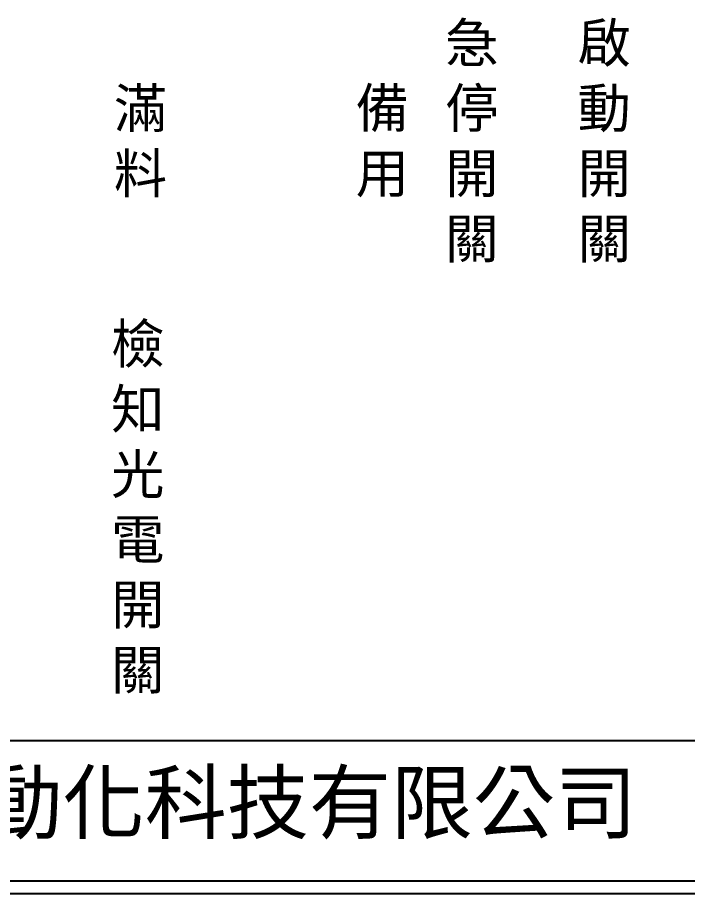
# Model space of a CAD drawing. Extents: x 627 to 914, y 3 to 207.
# Drawn here: x 694 to 760.9, y 3 to 90.3 of the extents above; entities that cross this region are included whole.
import ezdxf

# ---------------------------------------------------------------- set-up
doc = ezdxf.new("R2010")
doc.units = 0
doc.layers.add('圖框層', color=7, linetype='CONTINUOUS')
doc.layers.add('標尺寸層', color=3, linetype='CONTINUOUS')
doc.styles.add('CNS', font='romanc.shx', dxfattribs={"bigfont": 'chineset.shx'})
doc.styles.add('STSL', font='KAIU.TTF')

msp = doc.modelspace()

# ---------------------------------------------------------------- linework, layer by layer
at = {"layer": '圖框層', "color": 7}
for p, q in [((628.447, 18.25), (912.947, 18.25)), ((628.447, 4.25), (912.947, 4.25)), ((627.197, 3), (914.197, 3))]:
    msp.add_line(p, q, dxfattribs=at)

# ---------------------------------------------------------------- texts
at = {"layer": '圖框層', "color": 4, "style": 'STSL'}
msp.add_text('泓陞自動化科技有限公司', height=6, dxfattribs=at).set_placement((665.8, 9.076))
at = {"layer": '標尺寸層', "color": 7, "char_height": 3.9, "attachment_point": 5, "style": 'CNS'}
for s, insert, width in [('{\\fDFKai-SB|b0|i0|c136|p65;急停開關}', (739.349, 77.809), 3.29856), ('{\\fDFKai-SB|b0|i0|c136|p65;啟動開關}', (752.553, 77.809), 3.29856), ('{\\fDFKai-SB|b0|i0|c136|p65;滿料}', (706.288, 77.809), 3.29856), ('{\\fDFKai-SB|b0|i0|c136|p65;備用}', (730.422, 77.809), 3.29856), ('{\\fDFKai-SB|b0|i0|c136|p65;檢知光電開關}', (706.023, 41.326), 8.6627)]:
    msp.add_mtext(s, dxfattribs=dict(at, insert=insert, width=width))

doc.saveas('drawing.dxf')
